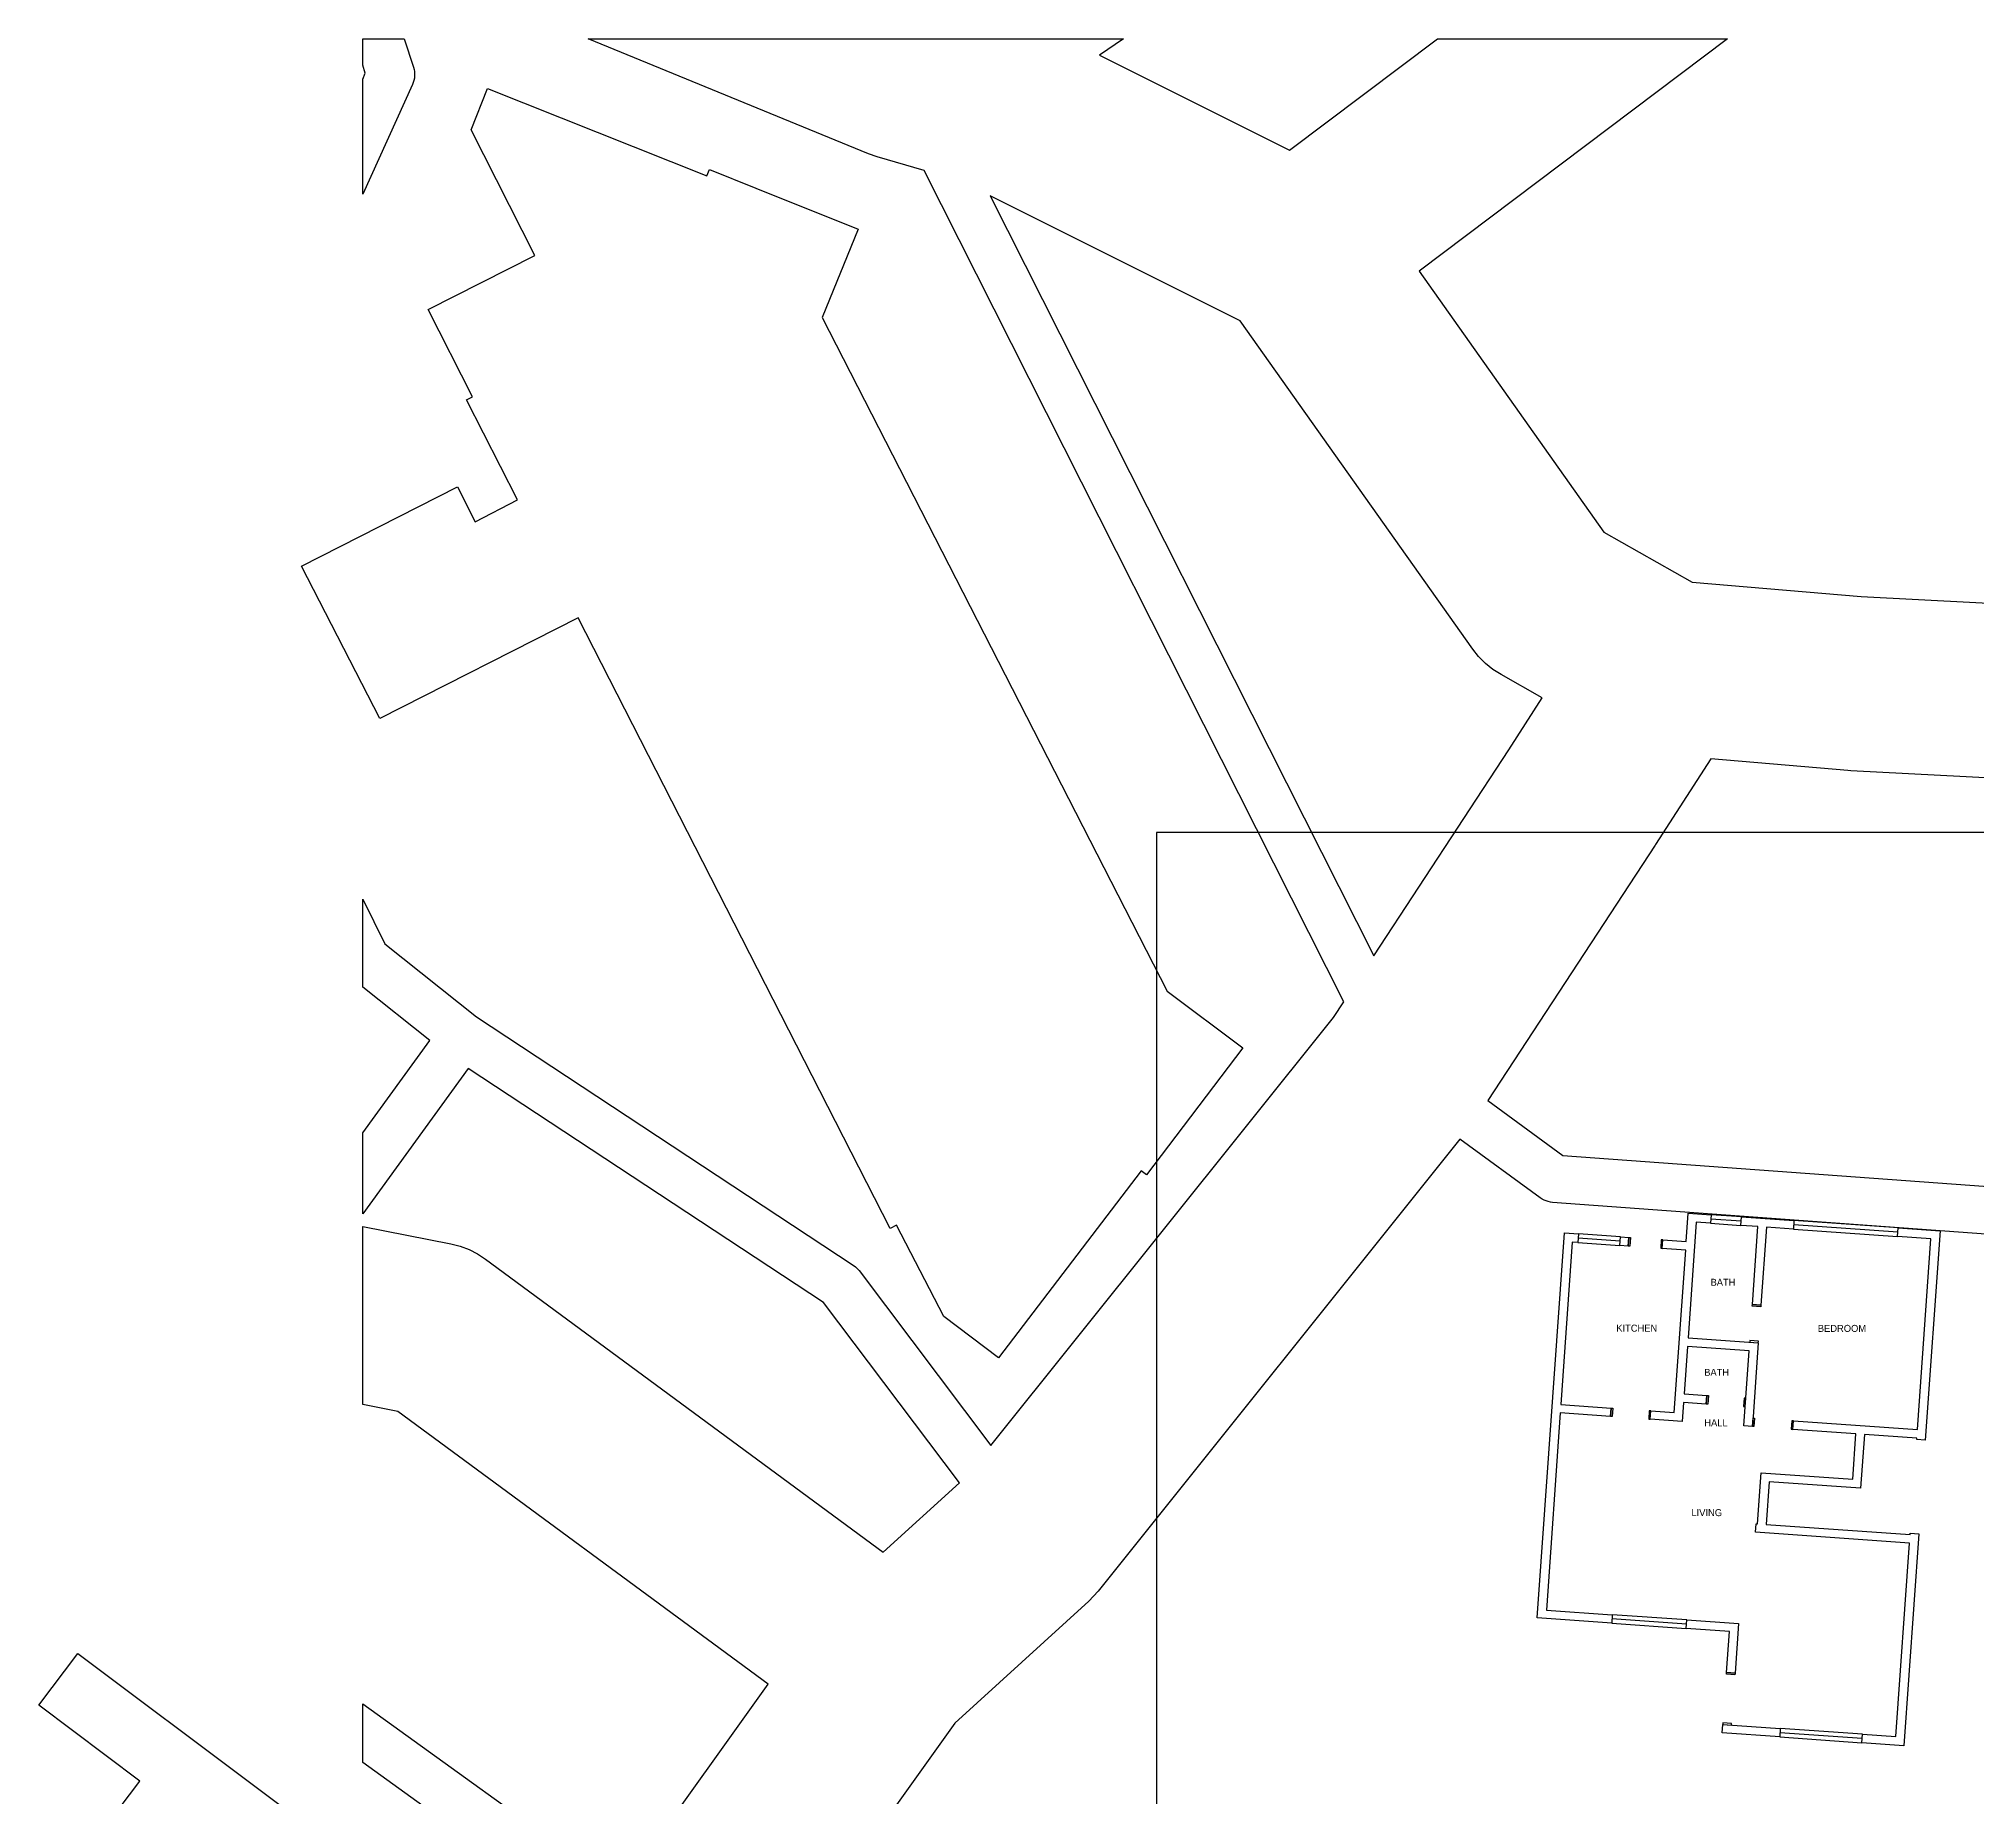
# Model space of a CAD drawing. Header units: centimetres. Extents: x 113929 to 125942, y -37620 to -23908.
# Drawn here: x 113933 to 120039, y -29447 to -23908 of the extents above; entities that cross this region are included whole.
import ezdxf

# ---------------------------------------------------------------- set-up
doc = ezdxf.new("R2010")
doc.units = ezdxf.units.CM
for name, color, linetype in [('C-BLDG-EXST', 7, 'Continuous'), ('C-ROAD', 7, 'Continuous'), ('DOORS', 7, 'Continuous'), ('TEXT', 7, 'Continuous'), ('V-PROP-LINE', 7, 'Continuous'), ('WALLS', 7, 'Continuous'), ('WINDOWS', 7, 'Continuous')]:
    doc.layers.add(name, color=color, linetype=linetype)

msp = doc.modelspace()

# ---------------------------------------------------------------- linework, layer by layer
at = {"layer": 'C-BLDG-EXST'}
for points in [[(116191, -24377.9), (116513.6, -24507.3), (116400.6, -24785.8), (117486.9, -26908.2), (117726, -27086.2), (117422.5, -27486.3), (117405.4, -27474.2), (116956.1, -28063.3), (116783.5, -27932.9), (116634.2, -27645.5), (116615, -27655.4), (115631.4, -25732.1), (115006.7, -26049.3), (114760.8, -25569.6), (115251.9, -25319.7), (115307.4, -25429.2), (115441, -25360.6), (115280, -25045.6), (115299.2, -25035.6), (115158.8, -24760.4), (115495.8, -24590.2), (115294.4, -24194.4), (115346.5, -24064), (116036.9, -24339.2), (116045.8, -24319.3)], [(114873.8, -30417.8), (113984.1, -29749.1), (114251.2, -29396.5), (113932.7, -29157.7), (114056, -28994.1), (115171.1, -29829.8), (114934.8, -30141.5), (115030, -30213.3)]]:
    msp.add_lwpolyline(points, close=True, dxfattribs=at)
at = {"layer": 'C-ROAD'}
for points in [[(115833, -29646.6), (116230.2, -29091.2), (115063.6, -28231.7), (114953.1, -28209.8), (114953.1, -27649.2), (115230.6, -27704), (115259.9, -27711.5), (115288.2, -27722.2), (115315.1, -27735.8), (115340.4, -27752.4), (116592.9, -28675.2), (116832.7, -28456.3), (116404.7, -27888.9), (115285.6, -27151.7), (114953.1, -27609.1), (114953.1, -27354), (115164.2, -27063.6), (114953.1, -26895.2), (114953.1, -26618.3), (115023.3, -26759.3), (115311.1, -26988.9), (116498, -27770.8), (116504.9, -27775.9), (116511.1, -27781.7), (116516.6, -27788.2), (116932.2, -28339), (118011.3, -26990.9), (118043.7, -26941.5), (116721.5, -24322.2), (116574.1, -24279.5), (116546.3, -24269.8), (115663, -23907.7), (117349.7, -23907.7), (117273.8, -23959.4), (117872.6, -24259.1), (118338.5, -23907.7), (119252, -23907.7), (118280.7, -24640.2), (118862.8, -25462.1), (119140.6, -25619), (119673.6, -25664.4), (120576.7, -25711.7)], [(123164.2, -29955.6), (123310.4, -28702.9), (123329.2, -27910.6), (120439.8, -27700.4), (118701.3, -27573.3), (118694.4, -27572.4), (118687.6, -27571), (118680.9, -27568.9), (118674.5, -27566.2), (118668.3, -27562.9), (118662.5, -27559), (118409.4, -27373.7), (117269.4, -28797.8), (117255.4, -28814), (117255.4, -28814), (117240.1, -28829.1), (116818.4, -29214.1), (116439.9, -29743.5)], [(115645.8, -29837.5), (114953.1, -29338.2), (114953.1, -29153.3), (115716.5, -29703.6)]]:
    msp.add_lwpolyline(points, dxfattribs=at)
for points in [[(114961.3, -24016.5), (114953.1, -23991.3), (114953.1, -23907.7), (115083.5, -23907.7), (115112.9, -23997.6), (115114.8, -24004.3), (115116, -24011.1), (115116.6, -24018), (115116.5, -24025), (115115.8, -24031.9), (115114.5, -24038.7), (115112.5, -24045.4), (115110, -24051.9), (114953.1, -24397.7), (114953.1, -24034.6), (114961.3, -24016.5)], [(118668.7, -25984.1), (118538.7, -25910.7), (118513.2, -25894.4), (118489.7, -25875.4), (118468.3, -25853.9), (118449.5, -25830.2), (117717.4, -24796.4), (116929.9, -24402.3), (118138.6, -26796.6), (118563.8, -26147.2), (118668.7, -25984.1)], [(119024.5, -26447.6), (118497.5, -27252.3), (118733.8, -27425.2), (120375.8, -27545.3), (120467.8, -26256.7), (119640.4, -26213.4), (119631.5, -26212.8), (119199.2, -26176), (119025.8, -26445.7), (119024.5, -26447.6)]]:
    msp.add_lwpolyline(points, close=True, dxfattribs=at)
at = {"layer": 'DOORS'}
for points in [[(118941.5, -27684), (118946.5, -27684.4), (118944.6, -27711.2), (118939.6, -27710.8)], [(119048.7, -27691.6), (119043.7, -27691.2), (119041.9, -27718), (119046.8, -27718.4)], [(119357.5, -27897.4), (119357.1, -27902.4), (119330.3, -27900.5), (119330.7, -27895.5)], [(119349.1, -28015.8), (119349.5, -28010.8), (119322.7, -28008.9), (119322.3, -28013.9)], [(119187, -28181.7), (119192, -28182), (119190.1, -28208.8), (119185.2, -28208.5)], [(119309.9, -28190.3), (119304.9, -28190), (119303, -28216.8), (119308, -28217.1)], [(118885.7, -28221.1), (118890.7, -28221.4), (118888.8, -28248.2), (118883.8, -28247.9)], [(119010.8, -28229.9), (119005.8, -28229.5), (119003.9, -28256.3), (119008.9, -28256.7)], [(119332.5, -28252.5), (119337.4, -28252.9), (119335.5, -28279.7), (119330.6, -28279.3)], [(119459.8, -28261.5), (119454.8, -28261.2), (119452.9, -28288), (119457.9, -28288.3)], [(119275.8, -29056.7), (119275.4, -29061.6), (119248.6, -29059.8), (119249, -29054.8)], [(119264.3, -29219.7), (119264.7, -29214.7), (119237.9, -29212.8), (119237.5, -29217.8)]]:
    msp.add_lwpolyline(points, close=True, dxfattribs=at)
at = {"layer": 'V-PROP-LINE'}
msp.add_lwpolyline([(117453.1, -33808), (122983, -33808), (122983, -26407.7), (117453.1, -26407.7)], close=True, dxfattribs=at)
at = {"layer": 'WALLS'}
for p, q in [((119122.4, -27696.8), (119128.7, -27607.4)), ((119153.7, -27636.1), (119128, -28000.2)), ((119128.7, -27607.4), (119200.2, -27612.4)), ((119198.3, -27639.2), (119153.7, -27636.1)), ((119200.2, -27612.4), (119198.3, -27639.2)), ((119294.4, -27646), (119296.3, -27619.2)), ((119348, -27649.8), (119294.4, -27646)), ((119296.3, -27619.2), (119461.6, -27630.9)), ((119330.7, -27895.5), (119348, -27649.8)), ((119374.8, -27651.7), (119357.5, -27897.4)), ((119459.7, -27657.7), (119374.8, -27651.7)), ((119461.6, -27630.9), (119459.7, -27657.7)), ((119788, -27680.8), (119789.9, -27654)), ((119789.9, -27654), (119921.7, -27663.3)), ((118652.8, -28882.6), (118738.3, -27669.7)), ((118763.2, -27698.4), (118727.1, -28209.9)), ((118738.3, -27669.7), (118782.9, -27672.8)), ((118781, -27699.6), (118763.2, -27698.4)), ((118782.9, -27672.8), (118781, -27699.6)), ((118912.8, -27708.9), (118914.7, -27682.1)), ((118939.6, -27710.8), (118912.8, -27708.9)), ((118914.7, -27682.1), (118941.5, -27684)), ((118941.5, -27684), (118939.6, -27710.8)), ((119046.8, -27718.4), (119048.7, -27691.6)), ((119120.6, -27723.6), (119046.8, -27718.4)), ((119048.7, -27691.6), (119122.4, -27696.8)), ((119893, -27688.2), (119788, -27680.8)), ((119850.7, -28289), (119893, -27688.2)), ((119921.7, -27663.3), (119875.3, -28322.2)), ((119084.5, -28235.1), (119120.6, -27723.6)), ((119357.5, -27897.4), (119330.7, -27895.5)), ((119128, -28000.2), (119349.1, -28015.8)), ((119349.1, -28015.8), (119330.6, -28279.3)), ((119126.1, -28027), (119115.6, -28176.6)), ((119320.4, -28040.7), (119126.1, -28027)), ((119303.8, -28277.5), (119320.4, -28040.7)), ((118727.1, -28209.9), (118885.7, -28221.1)), ((119113.7, -28203.5), (119109.4, -28263.8)), ((119185.2, -28208.5), (119113.7, -28203.5)), ((119115.6, -28176.6), (119187, -28181.7)), ((119187, -28181.7), (119185.2, -28208.5)), ((118725.2, -28236.7), (118681.5, -28857.6)), ((118883.8, -28247.9), (118725.2, -28236.7)), ((118885.7, -28221.1), (118883.8, -28247.9)), ((119008.9, -28256.7), (119010.8, -28229.9)), ((119109.4, -28263.8), (119008.9, -28256.7)), ((119010.8, -28229.9), (119084.5, -28235.1)), ((119457.9, -28288.3), (119459.8, -28261.5)), ((119459.8, -28261.5), (119850.7, -28289)), ((119330.6, -28279.3), (119303.8, -28277.5)), ((119656.7, -28302.3), (119457.9, -28288.3)), ((119646.6, -28445.3), (119656.7, -28302.3)), ((119683.5, -28304.2), (119671.5, -28474)), ((119848.8, -28315.9), (119683.5, -28304.2)), ((119848.5, -28320.3), (119848.8, -28315.9)), ((119875.3, -28322.2), (119848.5, -28320.3)), ((119347.1, -28585.8), (119358.5, -28425)), ((119358.5, -28425), (119646.6, -28445.3)), ((119383.4, -28453.7), (119373.9, -28587.7)), ((119671.5, -28474), (119383.4, -28453.7)), ((119340.8, -28612.3), (119342.7, -28585.5)), ((119825.5, -28646.4), (119340.8, -28612.3)), ((119342.7, -28585.5), (119347.1, -28585.8)), ((119373.9, -28587.7), (119827.4, -28619.6)), ((119854.5, -28617.1), (119807.4, -29284.9)), ((119827.4, -28619.6), (119827.7, -28615.2)), ((119827.7, -28615.2), (119854.5, -28617.1)), ((119782.5, -29256.2), (119825.5, -28646.4)), ((118681.5, -28857.6), (118889.2, -28872.3)), ((118889.2, -28872.3), (118887.3, -28899.1)), ((118887.3, -28899.1), (118652.8, -28882.6)), ((119121.9, -28915.6), (119123.8, -28888.8)), ((119258.1, -28925.2), (119121.9, -28915.6)), ((119123.8, -28888.8), (119286.8, -28900.3)), ((119249, -29054.8), (119258.1, -28925.2)), ((119286.8, -28900.3), (119275.8, -29056.7)), ((119275.8, -29056.7), (119249, -29054.8)), ((119235.6, -29244.6), (119237.5, -29217.8)), ((119416.5, -29257.4), (119235.6, -29244.6)), ((119237.5, -29217.8), (119418.4, -29230.6)), ((119418.4, -29230.6), (119416.5, -29257.4)), ((119675.6, -29275.6), (119677.5, -29248.8)), ((119807.4, -29284.9), (119675.6, -29275.6)), ((119677.5, -29248.8), (119782.5, -29256.2))]:
    msp.add_line(p, q, dxfattribs=at)
at = {"layer": 'WINDOWS'}
for p, q in [((119295.3, -27632.6), (119199.3, -27625.8)), ((119789, -27667.4), (119460.6, -27644.3)), ((118913.8, -27695.5), (118782, -27686.2)), ((119122.8, -28902.2), (118888.3, -28885.7)), ((119676.6, -29262.2), (119417.5, -29244))]:
    msp.add_line(p, q, dxfattribs=at)
for points in [[(119296.3, -27619.2), (119200.2, -27612.4), (119198.3, -27639.2), (119294.4, -27646)], [(119789.9, -27654), (119461.6, -27630.9), (119459.7, -27657.7), (119788, -27680.8)], [(118914.7, -27682.1), (118782.9, -27672.8), (118781, -27699.6), (118912.8, -27708.9)], [(119123.8, -28888.8), (118889.2, -28872.3), (118887.3, -28899.1), (119121.9, -28915.6)], [(119677.5, -29248.8), (119418.4, -29230.6), (119416.5, -29257.4), (119675.6, -29275.6)]]:
    msp.add_lwpolyline(points, close=True, dxfattribs=at)

# ---------------------------------------------------------------- texts
at = {"layer": 'TEXT', "char_height": 22, "attachment_point": 5}
for s, insert in [('BATH', (119238, -27825)), ('KITCHEN', (118966.3, -27969.7)), ('BEDROOM', (119612.7, -27970.4)), ('BATH', (119218, -28108.7)), ('HALL', (119215.8, -28267.9)), ('LIVING', (119186.8, -28550.9))]:
    msp.add_mtext(s, dxfattribs=dict(at, insert=insert))

doc.saveas('drawing.dxf')
